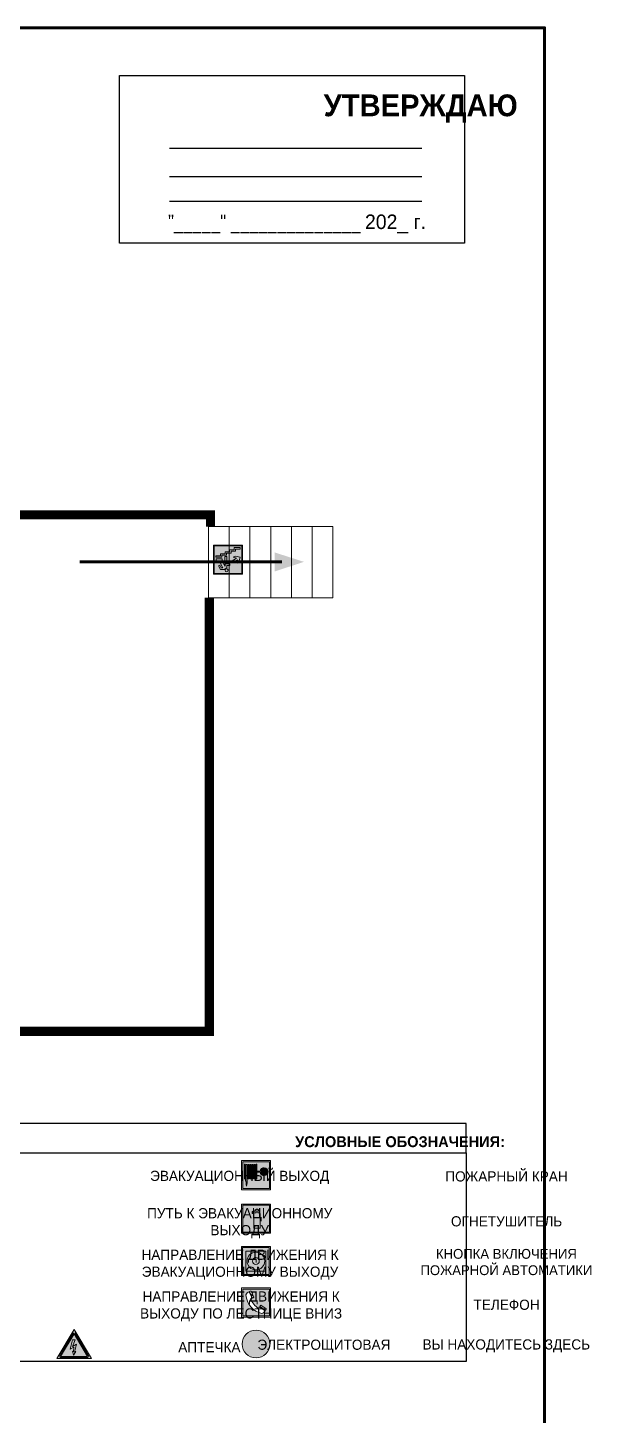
# Model space of a CAD drawing. Header units: millimetres. Extents: x 13114 to 67229, y 22859 to 38520.
# Drawn here: x 22941.2 to 23096.4, y 31700.4 to 32082.4 of the extents above; entities that cross this region are included whole.
import ezdxf

# ---------------------------------------------------------------- set-up
doc = ezdxf.new("R2010")
doc.units = ezdxf.units.MM
doc.layers.add('План_Штампы', color=7, linetype='Continuous')
doc.styles.add('обычный', font='arial.ttf')

# ---------------------------------------------------------------- blocks, each defined once
blk = doc.blocks.new('A$C3E6D3DDE')
at = {"lineweight": 5}
h = blk.add_hatch(color=40, dxfattribs=at)
h.paths.add_polyline_path([(24.1, 1.45), (16.46, -11.35), (31.74, -11.35)])
h.paths.add_polyline_path([(24.09, -0.46), (30.03, -10.41), (18.14, -10.41)], flags=16)
h.paths.add_polyline_path([(24.54, -3.08), (23.41, -6.02), (25.13, -5.01), (24.33, -8.5), (24.82, -8.27), (23.79, -9.86), (23.4, -8.04), (23.8, -8.43), (24.04, -6.29), (22.39, -7.25), (23.44, -3.08)], flags=0)
h = blk.add_hatch(color=256, dxfattribs=at)
h.paths.add_polyline_path([(24.37, 0.03, 0.567511), (23.82, 0.03), (17.59, -10.4, 0.582454), (17.86, -10.88), (30.32, -10.88, 0.582149), (30.6, -10.4)])
h.paths.add_polyline_path([(24.09, -0.46), (18.14, -10.41), (30.03, -10.41)], flags=16)
h.paths.add_polyline_path([(24.54, -3.08), (23.41, -6.02), (25.13, -5.01), (24.33, -8.5), (24.82, -8.27), (23.79, -9.86), (23.4, -8.04), (23.8, -8.43), (24.04, -6.29), (22.39, -7.25), (23.44, -3.08)], flags=0)
h = blk.add_hatch(color=40, dxfattribs=at)
h.paths.add_polyline_path([(24.09, -0.46), (18.14, -10.41), (30.03, -10.41)])
h.paths.add_polyline_path([(24.82, -8.27), (23.79, -9.86), (23.4, -8.04), (23.8, -8.43), (24.04, -6.29), (22.39, -7.25), (23.44, -3.08), (24.54, -3.08), (23.41, -6.02), (25.13, -5.01), (24.33, -8.5)], flags=16)
at = {"color": 40, "lineweight": 5}
for p, q in [((16.46, -11.35), (24.1, 1.45)), ((24.1, 1.45), (31.74, -11.35))]:
    blk.add_line(p, q, dxfattribs=at)
at = {"lineweight": 5}
for p, q in [((17.59, -10.4), (23.82, 0.03)), ((24.37, 0.03), (30.6, -10.4)), ((18.14, -10.41), (24.09, -0.46)), ((23.44, -3.08), (22.39, -7.25)), ((23.41, -6.02), (24.54, -3.08)), ((25.13, -5.01), (23.41, -6.02)), ((24.54, -3.08), (23.44, -3.08)), ((24.09, -0.46), (30.03, -10.41)), ((24.33, -8.5), (25.13, -5.01)), ((17.86, -10.88), (30.32, -10.88)), ((18.14, -10.41), (30.03, -10.41)), ((22.39, -7.25), (24.04, -6.29)), ((23.8, -8.43), (23.4, -8.04)), ((23.4, -8.04), (23.79, -9.86)), ((23.79, -9.86), (24.82, -8.27)), ((24.04, -6.29), (23.8, -8.43)), ((24.82, -8.27), (24.33, -8.5))]:
    blk.add_line(p, q, dxfattribs=at)
at = {"color": 50, "lineweight": 5}
blk.add_line((31.74, -11.35), (16.46, -11.35), dxfattribs=at)
blk = doc.blocks.new('A$C37112FD5')
at = {"true_color": 0xf5f5ff}
h = blk.add_hatch(color=7, dxfattribs=at)
h.dxf.hatch_style = 1
h.paths.add_polyline_path([(12.8, -7.4), (0, -7.4), (0, -20.2), (12.8, -20.2)])
h.paths.add_polyline_path([(12.29, -7.91), (12.29, -19.69), (0.51, -19.69), (0.51, -7.91)], flags=16)
h.paths.add_polyline_path([(4.98, -9.04, -0.42597), (5.17, -9.22), (5.17, -12.25), (5.17, -15.29, -0.432244), (4.98, -15.47), (4.83, -15.47, -0.42597), (4.64, -15.29), (4.64, -12.25), (4.64, -9.22, -0.432244), (4.83, -9.04)], flags=0)
h.paths.add_polyline_path([(4.28, -9.22), (4.28, -12.25), (4.28, -15.29, -0.432244), (4.09, -15.47), (3.94, -15.47, -0.42597), (3.75, -15.29), (3.75, -12.25), (3.75, -9.22, -0.432244), (3.94, -9.04), (4.09, -9.04, -0.42597)], flags=0)
h.paths.add_polyline_path([(5.72, -9.04), (5.87, -9.04, -0.42597), (6.06, -9.22), (6.06, -12.25), (6.06, -15.29, -0.432244), (5.87, -15.47), (5.72, -15.47, -0.42597), (5.53, -15.29), (5.53, -12.25), (5.53, -9.22, -0.432244)], flags=0)
h.paths.add_polyline_path([(6.42, -8.9), (6.5, -8.9, -0.42597), (6.69, -9.08), (6.69, -12.03), (8.21, -12.03, -15.824349), (8.21, -12.47), (6.69, -12.47), (6.69, -15.42, -0.432244), (6.5, -15.6), (6.42, -15.6)], flags=0)
h.paths.add_polyline_path([(3.39, -9.22), (3.39, -12.25), (3.39, -15.29, -0.432244), (3.2, -15.47), (3.05, -15.47, -0.42597), (2.85, -15.29), (2.85, -12.25), (2.85, -9.22, -0.432244), (3.05, -9.04), (3.2, -9.04, -0.42597)], flags=0)
h.paths.add_polyline_path([(2.5, -9.22), (2.5, -16.71), (1.96, -16.71), (1.96, -9.22, -0.432244), (2.15, -9.04), (2.31, -9.04, -0.42597)], flags=0)
h.paths.add_polyline_path([(1.61, -8.9), (1.61, -15.6), (1.57, -15.6, -0.42597), (1.37, -15.42), (1.37, -12.03), (1.37, -9.09, -0.432244), (1.57, -8.9)], flags=0)
h.paths.add_polyline_path([(9.76, -10.81), (9.76, -12.03), (8.49, -12.03, -0.336371)], flags=0)
h.paths.add_polyline_path([(8.49, -12.47), (9.76, -12.47), (9.76, -13.7, -0.336371)], flags=0)
h.paths.add_polyline_path([(10.11, -10.81, -0.336371), (11.38, -12.03), (10.11, -12.03)], flags=0)
h.paths.add_polyline_path([(10.11, -12.47), (11.38, -12.47, -0.336371), (10.11, -13.7)], flags=0)
h.paths.add_polyline_path([(2.5, -16.84), (2.5, -17.05), (1.97, -17.05), (1.97, -16.84)], flags=0)
h.paths.add_polyline_path([(2.5, -17.24, -0.033778), (2.24, -18.6, -0.033778), (1.97, -17.24)], flags=0)
h = blk.add_hatch(color=242)
h.dxf.hatch_style = 1
h.paths.add_polyline_path([(12.29, -7.91), (0.51, -7.91), (0.51, -19.69), (12.29, -19.69)])
h.paths.add_polyline_path([(6.42, -15.6), (6.42, -8.9), (6.5, -8.9, -0.42597), (6.69, -9.08), (6.69, -12.03), (8.21, -12.03, -15.824349), (8.21, -12.47), (6.69, -12.47), (6.69, -15.42, -0.432244), (6.5, -15.6)], flags=16)
h.paths.add_polyline_path([(5.87, -15.47), (5.72, -15.47, -0.42597), (5.53, -15.29), (5.53, -12.25), (5.53, -9.22, -0.432244), (5.72, -9.04), (5.87, -9.04, -0.42597), (6.06, -9.22), (6.06, -12.25), (6.06, -15.29, -0.432244)], flags=16)
h.paths.add_polyline_path([(4.98, -15.47), (4.83, -15.47, -0.42597), (4.64, -15.29), (4.64, -12.25), (4.64, -9.22, -0.432244), (4.83, -9.04), (4.98, -9.04, -0.42597), (5.17, -9.22), (5.17, -12.25), (5.17, -15.29, -0.432244)], flags=16)
h.paths.add_polyline_path([(4.09, -15.47), (3.94, -15.47, -0.42597), (3.75, -15.29), (3.75, -12.25), (3.75, -9.22, -0.432244), (3.94, -9.04), (4.09, -9.04, -0.42597), (4.28, -9.22), (4.28, -12.25), (4.28, -15.29, -0.432244)], flags=16)
h.paths.add_polyline_path([(3.2, -15.47), (3.05, -15.47, -0.42597), (2.85, -15.29), (2.85, -12.25), (2.85, -9.22, -0.432244), (3.05, -9.04), (3.2, -9.04, -0.42597), (3.39, -9.22), (3.39, -12.25), (3.39, -15.29, -0.432244)], flags=16)
h.paths.add_polyline_path([(2.5, -17.05), (1.97, -17.05), (1.97, -16.84), (2.5, -16.84)], flags=16)
h.paths.add_polyline_path([(2.5, -17.24, -0.033778), (2.24, -18.6, -0.033778), (1.97, -17.24)], flags=16)
h.paths.add_polyline_path([(2.5, -16.71), (1.96, -16.71), (1.96, -9.22, -0.432244), (2.15, -9.04), (2.31, -9.04, -0.42597), (2.5, -9.22)], flags=16)
h.paths.add_polyline_path([(1.61, -15.6), (1.57, -15.6, -0.42597), (1.37, -15.42), (1.37, -12.03), (1.37, -9.09, -0.432244), (1.57, -8.9), (1.61, -8.9)], flags=16)
h.paths.add_polyline_path([(8.49, -12.47), (9.76, -12.47), (9.76, -13.7, -0.336371)], flags=0)
h.paths.add_polyline_path([(10.11, -13.7), (10.11, -12.47), (11.38, -12.47, -0.336371)], flags=0)
h.paths.add_polyline_path([(8.49, -12.03, -0.336371), (9.76, -10.81), (9.76, -12.03)], flags=0)
h.paths.add_polyline_path([(10.11, -12.03), (10.11, -10.81, -0.336371), (11.38, -12.03)], flags=0)
h = blk.add_hatch(color=7, dxfattribs=at)
h.dxf.hatch_style = 1
h.paths.add_polyline_path([(1.61, -8.9), (1.57, -8.9, 0.432244), (1.37, -9.09), (1.37, -12.03), (1.37, -15.42, 0.42597), (1.57, -15.6), (1.61, -15.6)])
h.paths.add_polyline_path([(2.5, -9.22, 0.42597), (2.31, -9.04), (2.15, -9.04, 0.432244), (1.96, -9.22), (1.96, -16.71), (2.5, -16.71)])
h.paths.add_polyline_path([(2.5, -16.84), (1.97, -16.84), (1.97, -17.05), (2.5, -17.05)])
h.paths.add_polyline_path([(2.5, -17.24), (1.97, -17.24, 0.033778), (2.24, -18.6, 0.033778)])
h.paths.add_polyline_path([(3.39, -12.25), (3.39, -9.22, 0.42597), (3.2, -9.04), (3.05, -9.04, 0.432244), (2.85, -9.22), (2.85, -12.25), (2.85, -15.29, 0.42597), (3.05, -15.47), (3.2, -15.47, 0.432244), (3.39, -15.29)])
h.paths.add_polyline_path([(4.28, -12.25), (4.28, -9.22, 0.42597), (4.09, -9.04), (3.94, -9.04, 0.432244), (3.75, -9.22), (3.75, -12.25), (3.75, -15.29, 0.42597), (3.94, -15.47), (4.09, -15.47, 0.432244), (4.28, -15.29)])
h.paths.add_polyline_path([(5.17, -12.25), (5.17, -9.22, 0.42597), (4.98, -9.04), (4.83, -9.04, 0.432244), (4.64, -9.22), (4.64, -12.25), (4.64, -15.29, 0.42597), (4.83, -15.47), (4.98, -15.47, 0.432244), (5.17, -15.29)])
h.paths.add_polyline_path([(6.06, -12.25), (6.06, -9.22, 0.42597), (5.87, -9.04), (5.72, -9.04, 0.432244), (5.53, -9.22), (5.53, -12.25), (5.53, -15.29, 0.42597), (5.72, -15.47), (5.87, -15.47, 0.432244), (6.06, -15.29)])
h.paths.add_polyline_path([(6.69, -12.47), (8.21, -12.47, 15.824349), (8.21, -12.03), (6.69, -12.03), (6.69, -9.08, 0.42597), (6.5, -8.9), (6.42, -8.9), (6.42, -15.6), (6.5, -15.6, 0.432244), (6.69, -15.42)])
h.paths.add_polyline_path([(8.49, -12.47), (9.76, -12.47), (9.76, -13.7, -0.336371)], flags=16)
h.paths.add_polyline_path([(8.49, -12.03, -0.336371), (9.76, -10.81), (9.76, -12.03)], flags=16)
h.paths.add_polyline_path([(10.11, -12.47), (11.38, -12.47, -0.336371), (10.11, -13.7)], flags=16)
h.paths.add_polyline_path([(10.11, -12.03), (10.11, -10.81, -0.336371), (11.38, -12.03)], flags=16)
h = blk.add_hatch(color=242)
h.dxf.hatch_style = 1
h.paths.add_polyline_path([(9.76, -10.81, 0.336371), (8.49, -12.03), (9.76, -12.03)])
h.paths.add_polyline_path([(10.11, -10.81), (10.11, -12.03), (11.38, -12.03, 0.336371)])
h.paths.add_polyline_path([(11.38, -12.47), (10.11, -12.47), (10.11, -13.7, 0.336371)])
h.paths.add_polyline_path([(9.76, -12.47), (8.49, -12.47, 0.336371), (9.76, -13.7)])
at = {"color": 242, "lineweight": 5}
for p, q in [((0, -20.2), (0, -7.4)), ((0, -7.4), (12.8, -7.4)), ((1.37, -12.03), (1.37, -9.08)), ((1.37, -12.03), (1.37, -15.42)), ((1.57, -8.9), (1.61, -8.9)), ((1.61, -8.9), (1.61, -15.6)), ((1.96, -16.71), (1.96, -9.22)), ((2.15, -9.04), (2.31, -9.04)), ((2.5, -16.71), (2.5, -9.22)), ((2.85, -12.25), (2.85, -9.22)), ((3.05, -9.04), (3.2, -9.04)), ((3.39, -12.25), (3.39, -9.22)), ((3.75, -12.25), (3.75, -9.22)), ((3.94, -9.04), (4.09, -9.04)), ((4.28, -12.25), (4.28, -9.22)), ((4.64, -12.25), (4.64, -9.22)), ((4.83, -9.04), (4.98, -9.04)), ((5.17, -12.25), (5.17, -9.22)), ((5.53, -12.25), (5.53, -9.22)), ((5.72, -9.04), (5.87, -9.04)), ((6.06, -12.25), (6.06, -9.22)), ((6.42, -8.9), (6.42, -15.6)), ((6.5, -8.9), (6.42, -8.9)), ((6.69, -12.03), (6.69, -9.08)), ((8.21, -12.03), (6.69, -12.03)), ((9.76, -12.03), (8.49, -12.03)), ((9.76, -10.81), (9.76, -12.03)), ((10.11, -10.81), (10.11, -12.03)), ((11.38, -12.03), (10.11, -12.03)), ((12.8, -20.2), (12.8, -7.4)), ((1.57, -15.6), (1.61, -15.6)), ((1.96, -16.71), (2.5, -16.71)), ((1.97, -16.84), (2.5, -16.84)), ((1.97, -17.05), (1.97, -16.84)), ((2.5, -17.05), (1.97, -17.05)), ((1.97, -17.24), (2.5, -17.24)), ((2.5, -16.84), (2.5, -17.05)), ((2.85, -12.25), (2.85, -15.29)), ((3.05, -15.47), (3.2, -15.47)), ((3.39, -12.25), (3.39, -15.29)), ((3.75, -12.25), (3.75, -15.29)), ((3.94, -15.47), (4.09, -15.47)), ((4.28, -12.25), (4.28, -15.29)), ((4.64, -12.25), (4.64, -15.29)), ((4.83, -15.47), (4.98, -15.47)), ((5.17, -12.25), (5.17, -15.29)), ((5.53, -12.25), (5.53, -15.29)), ((5.72, -15.47), (5.87, -15.47)), ((6.06, -12.25), (6.06, -15.29)), ((6.42, -15.6), (6.5, -15.6)), ((8.21, -12.47), (6.69, -12.47)), ((6.69, -12.47), (6.69, -15.42)), ((9.76, -12.47), (8.49, -12.47)), ((9.76, -12.47), (9.76, -13.7)), ((11.38, -12.47), (10.11, -12.47)), ((10.11, -12.47), (10.11, -13.7)), ((0, -20.2), (12.8, -20.2))]:
    blk.add_line(p, q, dxfattribs=at)
blk.add_lwpolyline([(0.51, -7.91), (12.29, -7.91), (12.29, -19.69), (0.51, -19.69)], close=True, dxfattribs=at)
for centre, radius, start, end in [((1.56, -9.09), 0.182, 87.10267, 180.60715), ((2.15, -9.22), 0.182, 87.10267, 180.60715), ((2.32, -9.22), 0.182, 359.39285, 92.89733), ((3.04, -9.22), 0.182, 87.10267, 180.60715), ((3.21, -9.22), 0.182, 359.39285, 92.89733), ((3.93, -9.22), 0.182, 87.10267, 180.60715), ((4.1, -9.22), 0.182, 359.39285, 92.89733), ((4.82, -9.22), 0.182, 87.10267, 180.60715), ((4.99, -9.22), 0.182, 359.39285, 92.89733), ((5.71, -9.22), 0.182, 87.10267, 180.60715), ((5.88, -9.22), 0.182, 359.39285, 92.89733), ((6.51, -9.09), 0.182, 359.39285, 92.89733), ((9.93, -12.25), 1.74, 187.23185, 172.76815), ((9.93, -12.25), 1.46, 96.99266, 171.35851), ((9.93, -12.25), 1.46, 8.64149, 83.00734), ((1.56, -15.42), 0.182, 179.39285, 272.89733), ((12.17, -15.98), 10.27, 187.04098, 194.7793), ((-7.7, -15.98), 10.27, 345.2207, 352.95902), ((3.04, -15.29), 0.182, 179.39285, 272.89733), ((3.21, -15.29), 0.182, 267.10267, 0.60715), ((3.93, -15.29), 0.182, 179.39285, 272.89733), ((4.1, -15.29), 0.182, 267.10267, 0.60715), ((4.82, -15.29), 0.182, 179.39285, 272.89733), ((4.99, -15.29), 0.182, 267.10267, 0.60715), ((5.71, -15.29), 0.182, 179.39285, 272.89733), ((5.88, -15.29), 0.182, 267.10267, 0.60715), ((6.51, -15.42), 0.182, 267.10267, 0.60715), ((9.93, -12.25), 1.46, 188.64149, 263.00734), ((9.93, -12.25), 1.46, 276.99266, 351.35851)]:
    blk.add_arc(centre, radius, start, end, dxfattribs=at)
blk = doc.blocks.new('A$C7B8C2D5B')
at = {"lineweight": 0}
h = blk.add_hatch(color=5, dxfattribs=at)
h.dxf.hatch_style = 1
h.paths.add_polyline_path([(1.4, -3.02, 1), (-2.11, -3.02, 1)])
at = {"color": 5, "lineweight": 0}
blk.add_circle((-0.36, -3.02), 1.75, dxfattribs=at)
blk = doc.blocks.new('A$C456E1F9C')
at = {"lineweight": 5}
h = blk.add_hatch(color=242, dxfattribs=at)
h.paths.add_polyline_path([(0.51, -1.47), (0.51, -13.26), (12.29, -13.26), (12.29, -1.47)])
h.paths.add_polyline_path([(5.42, -4.95, -0.254479), (4.78, -5.4), (3.52, -2.53, -0.209735), (4.23, -2.4)], flags=16)
h.paths.add_polyline_path([(8.53, -8.6), (10.87, -10.17), (10.54, -10.76), (8.03, -9.13, -0.192251)], flags=16)
h.paths.add_polyline_path([(4.61, -5.49, 0.005518), (3.87, -5.72, 0.128647), (7.49, -10.01, 0.00809), (7.83, -9.33), (10.47, -10.97, -0.16736), (8.99, -12.25, -0.327862), (1.95, -3.95, -0.166952), (3.36, -2.62)], flags=16)
at = {"color": 242, "lineweight": 5}
for p, q in [((0, -13.77), (0, -0.97)), ((12.8, -0.97), (0, -0.97)), ((4.61, -5.49), (3.36, -2.62)), ((3.52, -2.53), (4.78, -5.4)), ((4.23, -2.4), (5.42, -4.95)), ((12.8, -13.77), (12.8, -0.97)), ((7.83, -9.33), (10.47, -10.97)), ((8.03, -9.13), (10.54, -10.76)), ((10.81, -10.12), (8.53, -8.6)), ((10.54, -10.76), (10.8, -10.3)), ((10.8, -10.3), (10.81, -10.12)), ((0, -13.77), (12.8, -13.77))]:
    blk.add_line(p, q, dxfattribs=at)
blk.add_lwpolyline([(0.51, -1.47), (12.29, -1.47), (12.29, -13.26), (0.51, -13.26)], close=True, dxfattribs=at)
for centre, radius, start, end in [((4.59, -5.34), 2.99, 114.28453, 152.19739), ((11.12, -3.31), 9.19, 183.99153, 256.60086), ((4.02, -3.27), 0.891, 76.32839, 123.70924), ((14.98, -39.1), 35.17, 107.14873, 108.41345), ((13.86, -0.94), 11.08, 205.55365, 234.87622), ((4.68, -4.59), 0.824, 276.9621, 334.07228), ((-13.31, 0.8), 23.44, 332.54871, 334.40268), ((8.94, -9.5), 0.989, 114.40924, 157.93883), ((7.87, -9.46), 3, 291.92908, 329.9329)]:
    blk.add_arc(centre, radius, start, end, dxfattribs=at)
blk = doc.blocks.new('A$C54414219')
at = {"true_color": 0xffffff}
h = blk.add_hatch(color=7, dxfattribs=at)
h.paths.add_polyline_path([(2.39, -9.45), (2.39, -18.3), (11.23, -18.3), (11.23, -9.45)], flags=0)
h.paths.add_polyline_path([(10.71, -13.87, -1), (2.92, -13.87, -1)], flags=0)
h.paths.add_polyline_path([(8.3, -13.87, -1), (5.33, -13.87, -1)], flags=0)
h.paths.add_polyline_path([(0.41, -7.47), (0.41, -20.27), (13.21, -20.27), (13.21, -7.47)])
h.paths.add_polyline_path([(0.92, -19.77), (12.71, -19.77), (12.71, -7.98), (0.92, -7.98)], flags=16)
h.paths.add_polyline_path([(11.23, -9.45), (11.23, -18.3), (2.39, -18.3), (2.39, -9.45)], flags=0)
at = {"lineweight": 5}
h = blk.add_hatch(color=242, dxfattribs=at)
h.paths.add_polyline_path([(12.71, -7.98), (0.92, -7.98), (0.92, -19.77), (12.71, -19.77)])
h.paths.add_polyline_path([(11.23, -18.3), (2.39, -18.3), (2.39, -9.45), (11.23, -9.45)], flags=16)
h.paths.add_polyline_path([(10.71, -13.87, -1), (2.92, -13.87, -1)], flags=0)
h.paths.add_polyline_path([(8.3, -13.87, -1), (5.33, -13.87, -1)], flags=0)
at = {"true_color": 0xffffff}
h = blk.add_hatch(color=7, dxfattribs=at)
h.paths.add_polyline_path([(2.39, -9.45), (2.39, -18.3), (11.23, -18.3), (11.23, -9.45)])
h.paths.add_polyline_path([(10.71, -13.87, -1), (2.92, -13.87, -1)], flags=16)
h.paths.add_polyline_path([(8.3, -13.87, -1), (5.33, -13.87, -1)], flags=0)
at = {"lineweight": 5}
h = blk.add_hatch(color=242, dxfattribs=at)
h.paths.add_polyline_path([(2.92, -13.87, 1), (10.71, -13.87, 1)])
h.paths.add_polyline_path([(8.3, -13.87, -1), (5.33, -13.87, -1)], flags=16)
at = {"color": 242, "lineweight": 5}
for p, q in [((0.41, -20.27), (0.41, -7.47)), ((0.41, -7.47), (13.21, -7.47)), ((0.41, -7.47), (13.21, -7.47)), ((13.21, -20.27), (13.21, -7.47)), ((0.41, -20.27), (13.21, -20.27))]:
    blk.add_line(p, q, dxfattribs=at)
for points in [[(0.92, -7.98), (12.71, -7.98), (12.71, -19.77), (0.92, -19.77)], [(2.39, -9.45), (11.23, -9.45), (11.23, -18.3), (2.39, -18.3)]]:
    blk.add_lwpolyline(points, close=True, dxfattribs=at)
for radius in [3.89, 1.49]:
    blk.add_circle((6.81, -13.87), radius, dxfattribs=at)
blk = doc.blocks.new('A$C3AD82952')
at = {"true_color": 0xf5f5ff}
h = blk.add_hatch(color=7, dxfattribs=at)
h.dxf.hatch_style = 1
h.paths.add_polyline_path([(8.21, 8.73, 0.414214), (7.89, 9.05), (7.22, 9.05), (7.22, 9.92), (7.59, 9.92, 1), (7.57, 10.36), (7.22, 10.36), (7.22, 10.6), (6.43, 10.6), (6.43, 10.36), (6.01, 10.36), (4.74, 9.59), (4.74, 8.69), (4.98, 8.73), (4.98, 9.26), (6.12, 9.91), (6.43, 9.91), (6.43, 9.05), (5.76, 9.05, 0.414214), (5.44, 8.73), (5.44, 2.2), (8.21, 2.2)], flags=0)
h.paths.add_polyline_path([(12.8, 12.8), (0, 12.8), (0, 0), (12.8, 0)])
h.paths.add_polyline_path([(0.51, 12.29), (12.29, 12.29), (12.29, 0.51), (0.51, 0.51)], flags=16)
h.paths.add_polyline_path([(4.74, 9.59), (6.01, 10.36), (6.43, 10.36), (6.43, 10.6), (7.22, 10.6), (7.22, 10.36), (7.59, 10.36, -0.94586), (7.59, 9.92), (7.22, 9.92), (7.22, 9.05), (7.89, 9.05, -0.414214), (8.21, 8.73), (8.21, 2.2), (5.44, 2.2), (5.44, 8.73, -0.414214), (5.76, 9.05), (6.43, 9.05), (6.43, 9.91), (6.12, 9.91), (4.98, 9.26), (4.98, 8.73), (4.74, 8.69)], flags=0)
h = blk.add_hatch(color=242)
h.dxf.hatch_style = 1
h.paths.add_polyline_path([(12.29, 12.29), (0.51, 12.29), (0.51, 0.51), (12.29, 0.51)])
h.paths.add_polyline_path([(4.74, 8.69), (4.74, 9.59), (6.01, 10.36), (6.43, 10.36), (6.43, 10.6), (7.22, 10.6), (7.22, 10.36), (7.59, 10.36, -0.94586), (7.59, 9.92), (7.22, 9.92), (7.22, 9.05), (7.89, 9.05, -0.414214), (8.21, 8.73), (8.21, 2.2), (5.44, 2.2), (5.44, 8.73, -0.414214), (5.76, 9.05), (6.43, 9.05), (6.43, 9.91), (6.12, 9.91), (4.98, 9.26), (4.98, 8.73)], flags=16)
h = blk.add_hatch(color=7, dxfattribs=at)
h.dxf.hatch_style = 1
h.paths.add_polyline_path([(8.21, 8.73, 0.414214), (7.89, 9.05), (7.22, 9.05), (7.22, 9.92), (7.59, 9.92, 1), (7.57, 10.36), (7.22, 10.36), (7.22, 10.6), (6.43, 10.6), (6.43, 10.36), (6.01, 10.36), (4.74, 9.59), (4.74, 8.69), (4.98, 8.73), (4.98, 9.26), (6.12, 9.91), (6.43, 9.91), (6.43, 9.05), (5.76, 9.05, 0.414214), (5.44, 8.73), (5.44, 2.2), (8.21, 2.2)])
at = {"color": 242, "lineweight": 5}
for p, q in [((0, 0), (0, 12.8)), ((0, 12.8), (12.8, 12.8)), ((12.8, 0), (12.8, 12.8)), ((6.01, 10.36), (4.74, 9.59)), ((4.74, 9.59), (4.74, 8.69)), ((4.74, 8.69), (4.98, 8.73)), ((4.98, 9.26), (6.12, 9.91)), ((4.98, 8.73), (4.98, 9.26)), ((5.44, 2.2), (5.44, 8.73)), ((5.76, 9.05), (6.43, 9.05)), ((6.01, 10.36), (6.43, 10.36)), ((6.12, 9.91), (6.43, 9.91)), ((7.22, 10.6), (6.43, 10.6)), ((6.43, 10.6), (6.43, 10.36)), ((6.43, 9.91), (6.43, 9.05)), ((7.22, 10.36), (7.22, 10.6)), ((7.59, 10.36), (7.22, 10.36)), ((7.22, 9.05), (7.22, 9.92)), ((7.59, 9.92), (7.22, 9.92)), ((7.89, 9.05), (7.22, 9.05)), ((8.21, 2.2), (8.21, 8.73)), ((0, 0), (12.8, 0)), ((5.44, 2.2), (8.21, 2.2))]:
    blk.add_line(p, q, dxfattribs=at)
blk.add_lwpolyline([(0.51, 12.29), (12.29, 12.29), (12.29, 0.51), (0.51, 0.51)], close=True, dxfattribs=at)
for centre, radius, start, end in [((5.76, 8.73), 0.32, 90, 180), ((7.58, 10.14), 0.223, 273.18746, 86.81254), ((7.89, 8.73), 0.32, 0, 90)]:
    blk.add_arc(centre, radius, start, end, dxfattribs=at)
blk = doc.blocks.new('вниз 3')
at = {"lineweight": 0, "true_color": 0xffffff}
h = blk.add_hatch(color=7, dxfattribs=at)
h.dxf.hatch_style = 1
h.paths.add_polyline_path([(40997.5, -4475.69), (40997.25, -4475.28), (40995.76, -4476.15), (40995.97, -4475.23), (40995.39, -4475.56), (40995.05, -4476.83), (40996.33, -4477.17), (40996.91, -4476.83), (40996, -4476.55)], flags=0)
h.paths.add_polyline_path([(40999.81, -4473.95), (41000.22, -4473.95), (41000.64, -4474.67), (41001.03, -4474.43), (41000.46, -4473.49), (41000.42, -4473.49), (40999.43, -4473.49), (40998.68, -4473.92), (40998.68, -4474.57), (40997.88, -4474.57), (40997.88, -4475), (40999.14, -4475), (40999.14, -4474.43), (40999.14, -4474.38), (40999.59, -4475.15), (40998.72, -4475.67), (40998.72, -4477.06), (40999.24, -4477.06), (40999.24, -4475.96), (40999.95, -4475.56), (40999.95, -4476.43), (41001.61, -4476.43), (41001.61, -4475.88), (41000.47, -4475.88), (41000.47, -4475.12)], flags=0)
h.paths.add_polyline_path([(40999.2, -4473.24, 1), (40998.35, -4473.24, 1)], flags=0)
h.paths.add_polyline_path([(41000.46, -4477.26), (41001.69, -4477.26), (41001.69, -4476.84), (41000.03, -4476.84), (41000.03, -4477.39), (40998.78, -4477.39), (40998.78, -4477.95), (40997.53, -4477.95), (40997.53, -4478.5), (40996.29, -4478.5), (40996.29, -4479.06), (40995.05, -4479.06), (40995.05, -4479.48), (40995.29, -4479.48), (40996.72, -4479.48), (40996.72, -4478.92), (40997.97, -4478.92), (40997.97, -4478.36), (40999.2, -4478.36), (40999.2, -4477.81), (41000.46, -4477.81)], flags=0)
h.paths.add_polyline_path([(41002.37, -4472.17), (40994.37, -4472.17), (40994.37, -4480.17), (41002.37, -4480.17)])
h.paths.add_polyline_path([(41002.16, -4479.96), (40994.57, -4479.96), (40994.57, -4472.37), (41002.16, -4472.37)], flags=16)
h.paths.add_polyline_path([(41001.61, -4475.88), (41001.61, -4476.43), (40999.95, -4476.43), (40999.95, -4475.56), (40999.24, -4475.96), (40999.24, -4477.06), (40998.72, -4477.06), (40998.72, -4475.67), (40999.59, -4475.15), (40999.14, -4474.38), (40999.14, -4474.43), (40999.14, -4475), (40997.88, -4475), (40997.88, -4474.57), (40998.68, -4474.57), (40998.68, -4473.92), (40999.43, -4473.49), (41000.42, -4473.49), (41000.46, -4473.49), (41001.03, -4474.43), (41000.64, -4474.67), (41000.22, -4473.95), (40999.81, -4473.95), (41000.47, -4475.12), (41000.47, -4475.88)], flags=0)
h.paths.add_polyline_path([(41001.69, -4476.84), (41001.69, -4477.26), (41000.46, -4477.26), (41000.46, -4477.81), (40999.2, -4477.81), (40999.2, -4478.36), (40997.97, -4478.36), (40997.97, -4478.92), (40996.72, -4478.92), (40996.72, -4479.48), (40995.05, -4479.48), (40995.05, -4479.06), (40996.29, -4479.06), (40996.29, -4478.5), (40997.53, -4478.5), (40997.53, -4477.95), (40998.78, -4477.95), (40998.78, -4477.39), (41000.03, -4477.39), (41000.03, -4476.84)], flags=0)
h.paths.add_polyline_path([(40998.35, -4473.24, -1), (40999.2, -4473.24, -1)], flags=0)
h.paths.add_polyline_path([(40997.5, -4475.69), (40996, -4476.55), (40996.91, -4476.83), (40996.33, -4477.17), (40995.05, -4476.83), (40995.39, -4475.56), (40995.97, -4475.23), (40995.76, -4476.15), (40997.25, -4475.28)], flags=0)
at = {"lineweight": 0}
h = blk.add_hatch(color=126, dxfattribs=at)
h.dxf.hatch_style = 1
h.paths.add_polyline_path([(41002.16, -4472.37), (40994.57, -4472.37), (40994.57, -4479.96), (41002.16, -4479.96)])
h.paths.add_polyline_path([(40995.97, -4475.23), (40995.76, -4476.15), (40997.25, -4475.28), (40997.5, -4475.69), (40996, -4476.55), (40996.91, -4476.83), (40996.33, -4477.17), (40995.05, -4476.83), (40995.39, -4475.56)], flags=16)
h.paths.add_polyline_path([(40997.88, -4474.57), (40998.68, -4474.57), (40998.68, -4473.92), (40999.43, -4473.49), (41000.42, -4473.49), (41000.46, -4473.49), (41001.03, -4474.43), (41000.64, -4474.67), (41000.22, -4473.95), (40999.81, -4473.95), (41000.47, -4475.12), (41000.47, -4475.88), (41001.61, -4475.88), (41001.61, -4476.43), (40999.95, -4476.43), (40999.95, -4475.56), (40999.24, -4475.96), (40999.24, -4477.06), (40998.72, -4477.06), (40998.72, -4475.67), (40999.59, -4475.15), (40999.14, -4474.38), (40999.14, -4474.43), (40999.14, -4475), (40997.88, -4475)], flags=16)
h.paths.add_polyline_path([(40998.35, -4473.24, -1), (40999.2, -4473.24, -1)], flags=16)
h.paths.add_polyline_path([(40997.53, -4477.95), (40998.78, -4477.95), (40998.78, -4477.39), (41000.03, -4477.39), (41000.03, -4476.84), (41001.69, -4476.84), (41001.69, -4477.26), (41000.46, -4477.26), (41000.46, -4477.81), (40999.2, -4477.81), (40999.2, -4478.36), (40997.97, -4478.36), (40997.97, -4478.92), (40996.72, -4478.92), (40996.72, -4479.48), (40995.05, -4479.48), (40995.05, -4479.06), (40996.29, -4479.06), (40996.29, -4478.5), (40997.53, -4478.5)], flags=16)
at = {"lineweight": 0, "true_color": 0xffffff}
h = blk.add_hatch(color=7, dxfattribs=at)
h.dxf.hatch_style = 1
h.paths.add_polyline_path([(40999.2, -4473.24, 1), (40998.35, -4473.24, 1)])
h.paths.add_polyline_path([(40999.81, -4473.95), (41000.22, -4473.95), (41000.64, -4474.67), (41001.03, -4474.43), (41000.46, -4473.49), (41000.42, -4473.49), (40999.43, -4473.49), (40998.68, -4473.92), (40998.68, -4474.57), (40997.88, -4474.57), (40997.88, -4475), (40999.14, -4475), (40999.14, -4474.43), (40999.14, -4474.38), (40999.59, -4475.15), (40998.72, -4475.67), (40998.72, -4477.06), (40999.24, -4477.06), (40999.24, -4475.96), (40999.95, -4475.56), (40999.95, -4476.43), (41001.61, -4476.43), (41001.61, -4475.88), (41000.47, -4475.88), (41000.47, -4475.12)])
h.paths.add_polyline_path([(40999.2, -4477.81), (41000.46, -4477.81), (41000.46, -4477.26), (41001.69, -4477.26), (41001.69, -4476.84), (41000.03, -4476.84), (41000.03, -4477.39), (40998.78, -4477.39), (40998.78, -4477.95), (40997.53, -4477.95), (40997.53, -4478.5), (40996.29, -4478.5), (40996.29, -4479.06), (40995.05, -4479.06), (40995.05, -4479.48), (40995.29, -4479.48), (40996.72, -4479.48), (40996.72, -4478.92), (40997.97, -4478.92), (40997.97, -4478.36), (40999.2, -4478.36)])
h.paths.add_polyline_path([(40997.5, -4475.69), (40997.25, -4475.28), (40995.76, -4476.15), (40995.97, -4475.23), (40995.39, -4475.56), (40995.05, -4476.83), (40996.33, -4477.17), (40996.91, -4476.83), (40996, -4476.55)])
at = {"color": 126, "lineweight": 0}
for points in [[(40994.37, -4472.17), (41002.37, -4472.17), (41002.37, -4480.17), (40994.37, -4480.17)], [(40994.57, -4472.37), (41002.16, -4472.37), (41002.16, -4479.96), (40994.57, -4479.96)]]:
    blk.add_lwpolyline(points, close=True, dxfattribs=at)
for points in [[(40995.05, -4476.83), (40995.39, -4475.56), (40995.97, -4475.23), (40995.76, -4476.15), (40997.25, -4475.28), (40997.5, -4475.69), (40996, -4476.55), (40996.91, -4476.83), (40996.33, -4477.17), (40995.05, -4476.83)], [(40999.14, -4474.43), (40999.14, -4475), (40997.88, -4475), (40997.88, -4474.57), (40998.68, -4474.57), (40998.68, -4473.92), (40999.43, -4473.49), (41000.42, -4473.49), (41000.46, -4473.49), (41001.03, -4474.43), (41000.64, -4474.67), (41000.22, -4473.95), (40999.81, -4473.95), (41000.47, -4475.12), (41000.47, -4475.88), (41001.61, -4475.88), (41001.61, -4476.43), (40999.95, -4476.43), (40999.95, -4475.56), (40999.24, -4475.96), (40999.24, -4477.06), (40998.72, -4477.06), (40998.72, -4475.67), (40999.59, -4475.15), (40999.14, -4474.38), (40999.14, -4474.43)], [(40995.29, -4479.48), (40995.05, -4479.48), (40995.05, -4479.06), (40996.29, -4479.06), (40996.29, -4478.5), (40997.53, -4478.5), (40997.53, -4477.95), (40998.78, -4477.95), (40998.78, -4477.39), (41000.03, -4477.39), (41000.03, -4476.84), (41001.69, -4476.84), (41001.69, -4477.26), (41000.46, -4477.26), (41000.46, -4477.81), (40999.2, -4477.81), (40999.2, -4478.36), (40997.97, -4478.36), (40997.97, -4478.92), (40996.72, -4478.92), (40996.72, -4479.48), (40995.05, -4479.48)]]:
    blk.add_lwpolyline(points, dxfattribs=at)
blk.add_circle((40998.77, -4473.24), 0.426, dxfattribs=at)

msp = doc.modelspace()

# ---------------------------------------------------------------- linework, layer by layer
at = {"color": 1, "lineweight": 100}
msp.add_lwpolyline([(22483.53, 32082.37), (23083.53, 32082.37), (23083.53, 31687.37), (22483.53, 31687.37)], close=True, dxfattribs=at)
for points in [[(22966.47, 32069.26), (23061.47, 32069.26), (23061.47, 32023.05), (22966.47, 32023.05)], [(22918.14, 31772.63), (23061.91, 31772.63), (23061.91, 31780.69), (22918.14, 31780.69)], [(22918.14, 31772.63), (23061.91, 31772.63), (23061.91, 31715.24), (22918.14, 31715.24)]]:
    msp.add_lwpolyline(points, close=True)
for points in [[(22980.22, 32049.21), (23049.75, 32049.21)], [(22980.22, 32041.45), (23049.75, 32041.45)], [(22980.22, 32034.66), (23049.75, 32034.66)]]:
    msp.add_lwpolyline(points)
at = {"lineweight": 0, "const_width": 2.55}
for points in [[(22744.77, 31965.21), (22930.85, 31965.21), (22930.85, 31948.29), (22991.55, 31948.29), (22991.55, 31945.03)], [(22991.22, 31925.46), (22991.22, 31806.13), (22658.3, 31806.13), (22658.3, 31844.52), (22540.08, 31844.52)]]:
    msp.add_lwpolyline(points, dxfattribs=at)
at = {"lineweight": 0}
for points in [[(22996.72, 31945.03), (22991.02, 31945.03), (22991.02, 31925.46), (22996.72, 31925.46)], [(23002.42, 31945.03), (22996.72, 31945.03), (22996.72, 31925.46), (23002.42, 31925.46)], [(23008.12, 31945.03), (23002.42, 31945.03), (23002.42, 31925.46), (23008.12, 31925.46)], [(23013.82, 31945.03), (23008.12, 31945.03), (23008.12, 31925.46), (23013.82, 31925.46)], [(23019.52, 31945.03), (23013.82, 31945.03), (23013.82, 31925.46), (23019.52, 31925.46)], [(23025.22, 31945.03), (23019.52, 31945.03), (23019.52, 31925.46), (23025.22, 31925.46)]]:
    msp.add_lwpolyline(points, close=True, dxfattribs=at)
at = {"color": 126, "lineweight": 100, "true_color": 0x008754}
msp.add_lwpolyline([(23011.18, 31935.31), (22955.61, 31935.31)], dxfattribs=at)
at = {"layer": 'План_Штампы', "color": 126, "true_color": 0x008754}
msp.add_solid([(23009.24, 31932.69), (23009.25, 31937.92), (23017.27, 31935.34)], dxfattribs=at)

# ---------------------------------------------------------------- block references
at = {"color": 126, "true_color": 0x008754, "rotation": 180}
msp.add_blockref('вниз 3', (63994.74, 27459.77), dxfattribs=at)
for name, p, xscale, yscale, zscale in [('A$C37112FD5', (23000.09, 31775.13), 0.6249984004534781, 0.6249984004534781, 0.6249984004534781), ('A$C3AD82952', (23000.09, 31750.52), 0.625, 0.625, 0.625), ('A$C54414219', (22999.79, 31751.53), 0.625, 0.625, 0.625), ('A$C456E1F9C', (23000.09, 31736.05), 0.625, 0.625, 0.625), ('A$C3E6D3DDE', (22938.94, 31723.11), 0.625, 0.625, 0.625), ('A$C7B8C2D5B', (23004.87, 31726.59), 2.177419353276491, 2.177419353276491, 2.177419353276491)]:
    msp.add_blockref(name, p, dxfattribs=dict(xscale=xscale, yscale=yscale, zscale=zscale))

# ---------------------------------------------------------------- texts
at = {"lineweight": 0, "attachment_point": 5, "style": 'обычный'}
for s, insert, char_height, width in [('\\pi-18,l18,t18;{\\fProxima Nova Rg|b1|i0|c204|p2;УТВЕРЖДАЮ\\H1.1997x; }', (23049.41, 32060.14), 6, 126.6484), ('{\\fArial Narrow|b0|i0|c204|p34;"_____" ______________ \\fProxima Nova Rg|b0|i0|c204|p2;202_ г. }', (23015.38, 32028.38), 4, 78.6503), ('{\\fProxima Nova Rg|b1|i0|c204|p2;УСЛОВНЫЕ ОБОЗНАЧЕНИЯ:\\H1.1997x; }', (23043.73, 31775.69), 3, 175.1736), ('\\pi-8.4,l8.4,t8.4;{\\fProxima Nova Rg|b0|i0|c204|p2;ЭВАКУАЦИОННЫЙ ВЫХОД\\H1.6404x; }', (22999.58, 31765.9), 2.8, 126.6484), ('\\pi-8.4,l8.4,t8.4;{\\fProxima Nova Rg|b0|i0|c204|p2;ПОЖАРНЫЙ КРАН\\H1.6404x; }', (23073.04, 31766.14), 2.8, 126.6484), ('\\pi-8.4,l8.4,t8.4;{\\fProxima Nova Rg|b0|i0|c204|p2;ПУТЬ К ЭВАКУАЦИОННОМУ \\PВЫХОДУ }', (22999.59, 31753.29), 2.8, 126.6484), ('\\pi-8.4,l8.4,t8.4;{\\fProxima Nova Rg|b0|i0|c204|p2;ОГНЕТУШИТЕЛЬ\\H1.1997x; }', (23073.06, 31753.78), 2.8, 126.6484), ('\\pi-8.4,l8.4,t8.4;{\\fProxima Nova Rg|b0|i0|c204|p2;НАПРАВЛЕНИЕ ДВИЖЕНИЯ К \\PЭВАКУАЦИОННОМУ ВЫХОДУ}', (22999.68, 31741.85), 2.8, 126.6484), ('\\pi-8.1,l8.1,t8.1;{\\fProxima Nova Rg|b0|i0|c204|p2;КНОПКА ВКЛЮЧЕНИЯ\\PПОЖАРНОЙ АВТОМАТИКИ}', (23073.01, 31742.57), 2.7, 126.6484), ('\\pi-8.4,l8.4,t8.4;{\\fProxima Nova Rg|b0|i0|c204|p2;НАПРАВЛЕНИЕ ДВИЖЕНИЯ К \\PВЫХОДУ ПО ЛЕСТНИЦЕ ВНИЗ}', (22999.97, 31730.37), 2.8, 126.6484), ('\\pi-8.4,l8.4,t8.4;{\\fProxima Nova Rg|b0|i0|c204|p2;ТЕЛЕФОН\\H1.1997x; }', (23073.05, 31730.81), 2.8, 126.6484), ('\\pi-8.4,l8.4,t8.4;{\\fProxima Nova Rg|b0|i0|c204|p2;АПТЕЧКА\\H1.1667x; }', (22991.24, 31719.15), 2.8, 126.6484), ('\\pi-8.4,l8.4,t8.4;{\\fProxima Nova Rg|b0|i0|c204|p2;ЭЛЕКТРОЩИТОВАЯ\\H1.1997x; }', (23022.76, 31719.42), 2.8, 126.6484), ('\\pi-8.4,l8.4,t8.4;{\\fProxima Nova Rg|b0|i0|c204|p2;ВЫ НАХОДИТЕСЬ ЗДЕСЬ\\H1.1997x; }', (23072.98, 31719.5), 2.8, 126.6484)]:
    msp.add_mtext(s, dxfattribs=dict(at, insert=insert, char_height=char_height, width=width))

doc.saveas('drawing.dxf')
